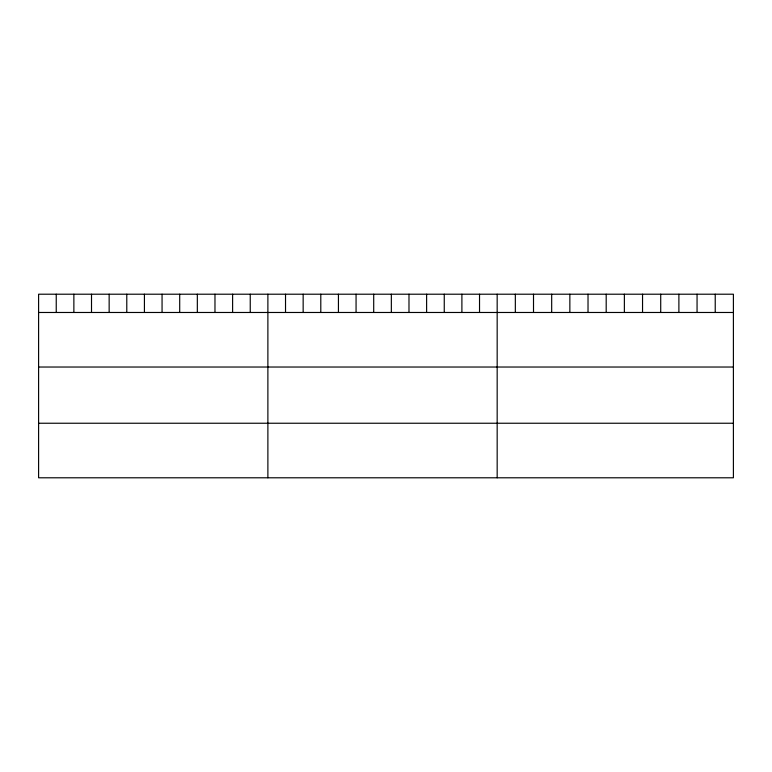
<?xml version="1.0" encoding="UTF-8"?>
<svg xmlns="http://www.w3.org/2000/svg" width="772" height="772" viewBox="0 0 772 772"><rect width="100%" height="100%" fill="white"/><g stroke="black" fill="none" stroke-linecap="round" stroke-linejoin="round"><path stroke-width="1.16" d="M733.4 312.477L733.4 477.791L38.6 477.791L38.6 294.209L733.4 294.209L733.4 312.477L38.6 312.477M38.6 367.028L733.4 367.028M38.6 423.239L733.4 423.239M715.229 294.209L715.229 312.477M697.058 294.209L697.058 312.477M678.887 294.209L678.887 312.477M660.716 294.209L660.716 312.477M642.545 294.209L642.545 312.477M624.374 294.209L624.374 312.477M606.194 294.209L606.194 312.477M588.023 294.209L588.023 312.477M569.852 294.209L569.852 312.477M551.681 294.209L551.681 312.477M533.51 294.209L533.51 312.477M515.339 294.209L515.339 312.477M497.168 294.209L497.168 477.791M479.528 294.209L479.528 312.477M461.897 294.209L461.897 312.477M444.257 294.209L444.257 312.477M426.617 294.209L426.617 312.477M408.986 294.209L408.986 312.477M391.346 294.209L391.346 312.477M373.706 294.209L373.706 312.477M356.066 294.209L356.066 312.477M338.435 294.209L338.435 312.477M320.795 294.209L320.795 312.477M303.155 294.209L303.155 312.477M285.524 294.209L285.524 312.477M267.884 294.209L267.884 477.791M250.244 294.209L250.244 312.477M232.613 294.209L232.613 312.477M214.973 294.209L214.973 312.477M197.333 294.209L197.333 312.477M179.702 294.209L179.702 312.477M162.062 294.209L162.062 312.477M144.422 294.209L144.422 312.477M126.782 294.209L126.782 312.477M109.151 294.209L109.151 312.477M91.511 294.209L91.511 312.477M73.871 294.209L73.871 312.477M56.24 294.209L56.24 312.477"/></g></svg>
